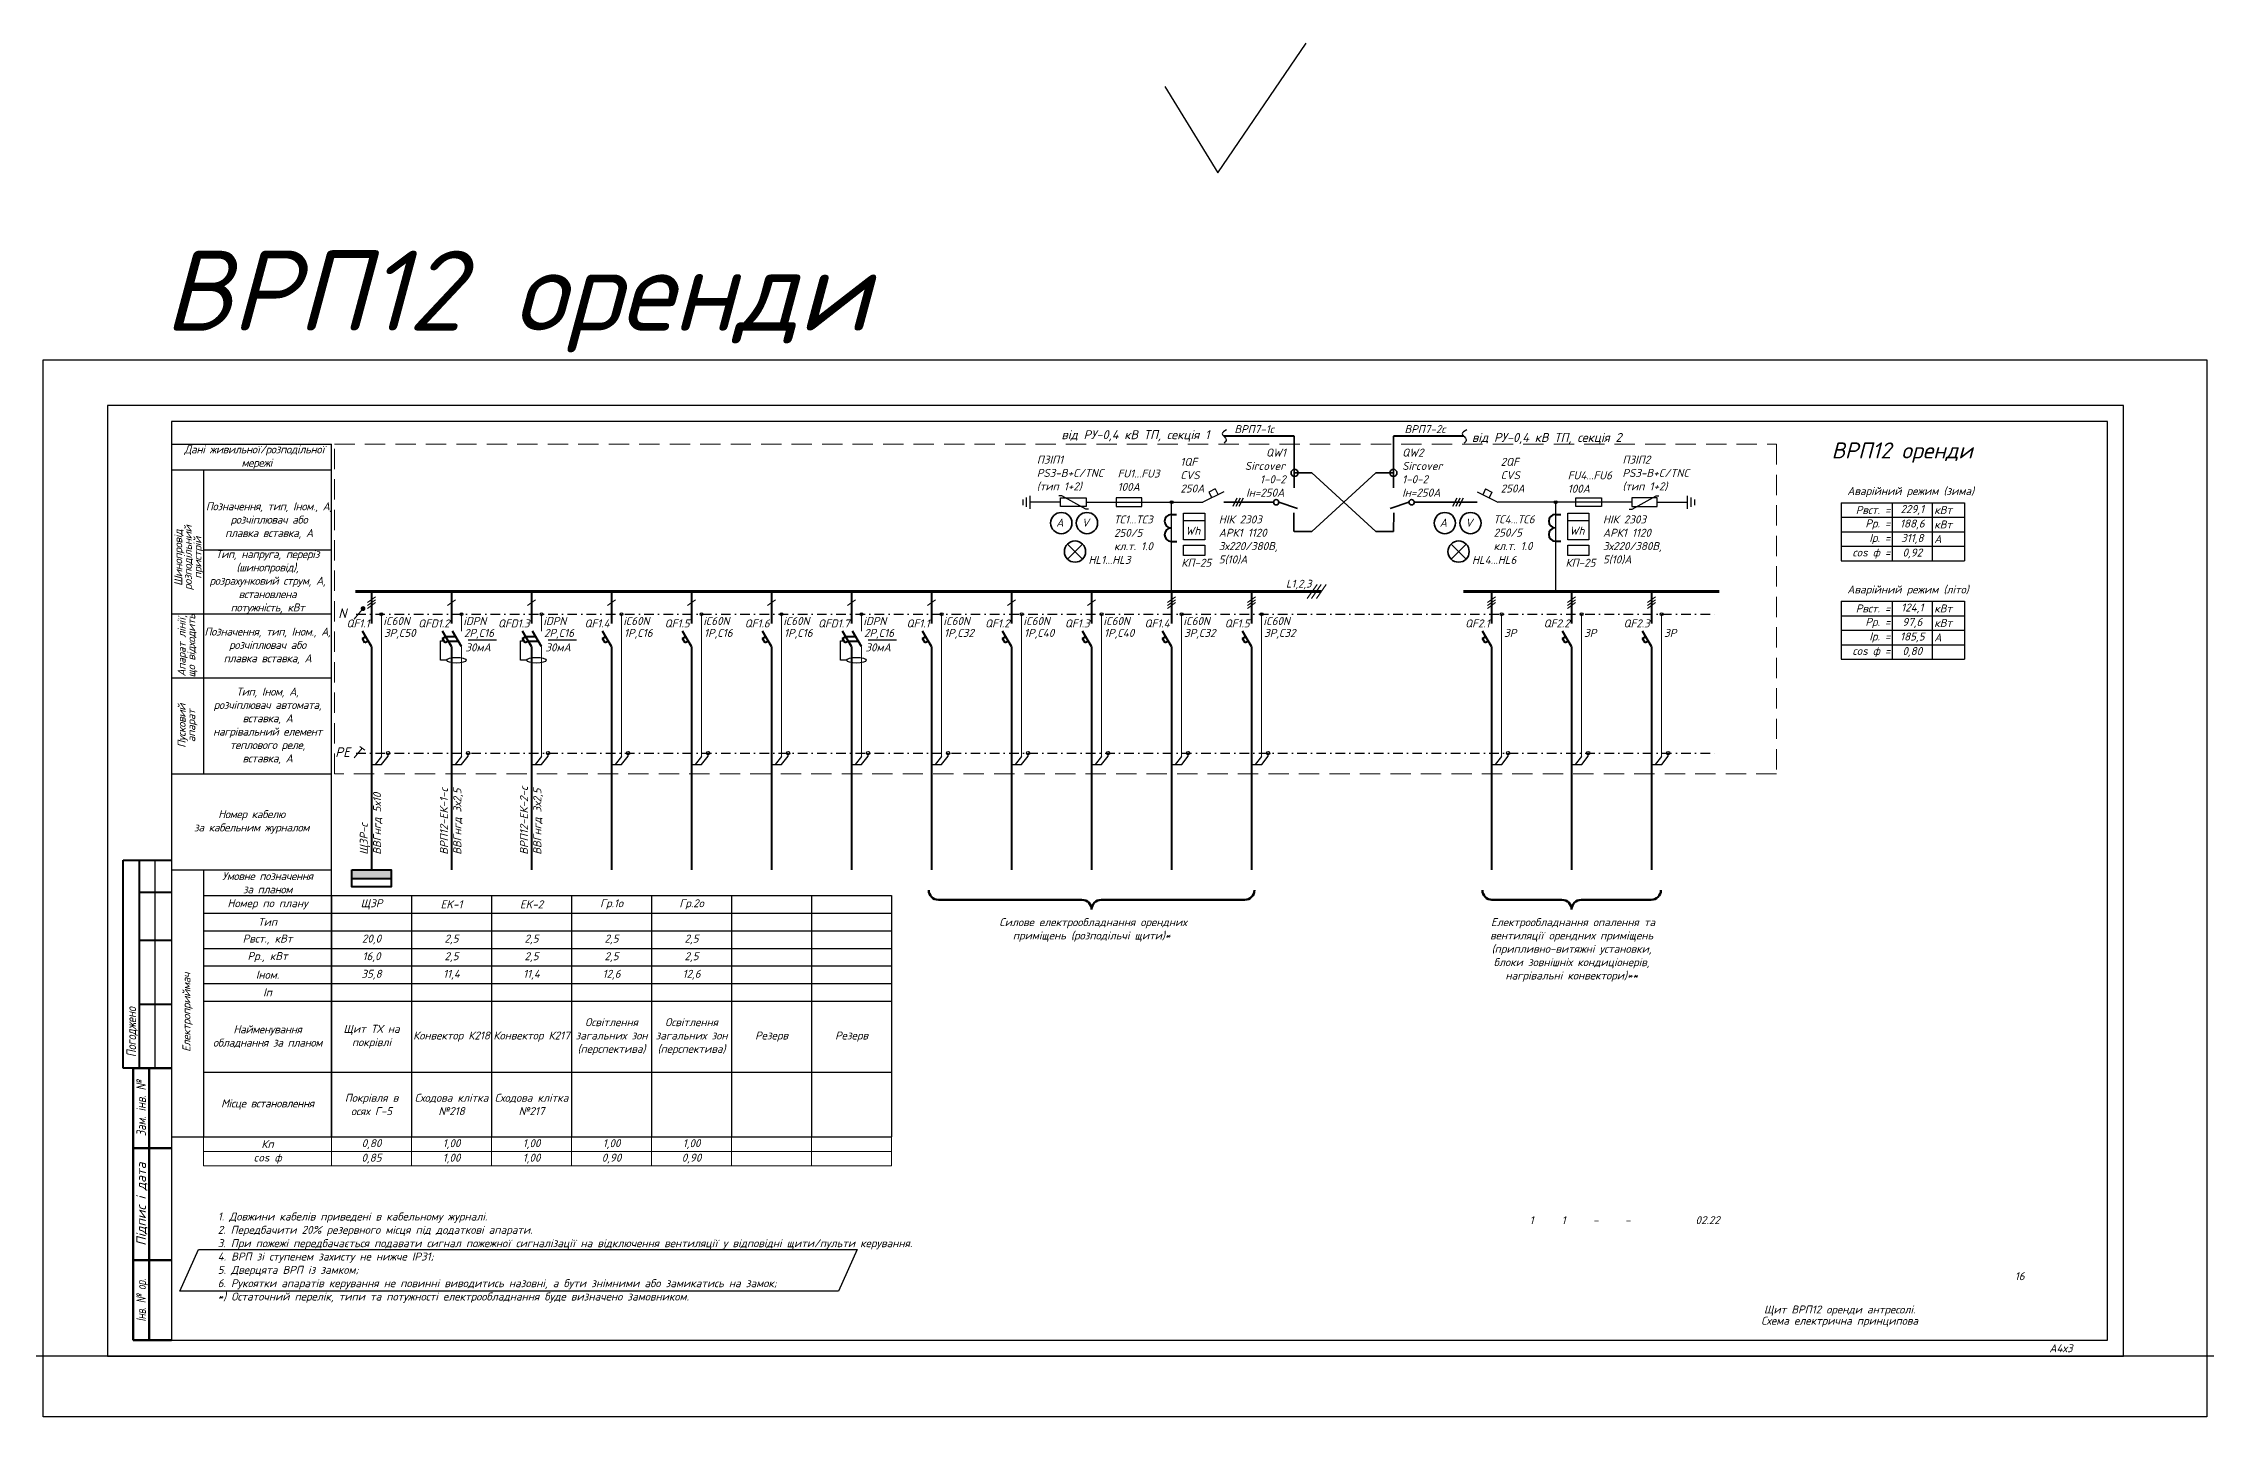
# Model space of a CAD drawing. Header units: millimetres. Extents: x -122434 to 1506205, y -201405 to 386015.
# Drawn here: x 1412399 to 1480002, y 152711 to 195623 of the extents above; entities that cross this region are included whole.
import ezdxf
from ezdxf.enums import TextEntityAlignment as Align

# ---------------------------------------------------------------- set-up
doc = ezdxf.new("R2010")
doc.units = ezdxf.units.MM
doc.linetypes.add('DASHDOTX2', pattern=[2, 1, -0.5, 0, -0.5])
doc.linetypes.add('DASHED', pattern=[9.525, 6.35, -3.175])
doc.layers.get('Defpoints').update_dxf_attribs({"color": 4})
for name, color, linetype in [('Cхема', 7, 'Continuous'), ('E_Зміни', 7, 'Continuous'), ('Схема', 7, 'Continuous')]:
    doc.layers.add(name, color=color, linetype=linetype)
doc.layers.add('Рамка внешняя', color=4, linetype='Continuous', lineweight=30, plot=False)
doc.styles.add('GOST 2.304', font='isocpeui.ttf')
doc.styles.add('ICO', font='isocpeui.ttf')
doc.styles.add('ГОСТ 2.304', font='isocpeui.ttf')
doc.styles.add('СГЕНЕРИР_СТИЛЬ_7', font='isocpeui.ttf')

# ---------------------------------------------------------------- blocks, each defined once
blk = doc.blocks.new('*T77')
at = {"color": 0, "lineweight": -2, "transparency": 16777216}
for p, q in [((0, 0), (4000, 0)), ((0, 0), (0, -7540)), ((6500, 0), (6500, -7540)), ((9000, 0), (9000, -7540)), ((11500, 0), (11500, -7540)), ((19000, 0), (19000, -7540)), ((0, -550), (21500, -550)), ((4000, -550), (4000, -7540)), ((14000, -550), (14000, -7540)), ((16500, -550), (16500, -7540)), ((21500, -550), (21500, -7540)), ((0, -1100), (21500, -1100)), ((0, -1650), (21500, -1650)), ((0, -2200), (4000, -2200)), ((6500, -2200), (21500, -2200)), ((0, -2750), (4000, -2750)), ((0, -3300), (21500, -3300)), ((0, -5515), (21500, -5515)), ((0, -7540), (21500, -7540))]:
    blk.add_line(p, q, dxfattribs=at)
at = {"color": 0, "linetype": 'ByBlock', "lineweight": -2, "transparency": 16777216}
for p, q in [((4000, 0), (21500, 0)), ((4000, 0), (4000, -550)), ((14000, 0), (14000, -550)), ((16500, 0), (16500, -550)), ((21500, 0), (21500, -550)), ((4000, -2200), (6500, -2200)), ((4000, -2750), (21500, -2750))]:
    blk.add_line(p, q, dxfattribs=at)
at = {"layer": 'Defpoints', "color": 8, "linetype": 'ByBlock', "lineweight": 0, "transparency": 16777216}
for p, q in [((0, -7540), (0, -8447)), ((0, -7994), (21500, -7994)), ((4000, -7540), (4000, -8447)), ((6500, -7540), (6500, -8447)), ((9000, -7540), (9000, -8447)), ((11500, -7540), (11500, -8447)), ((14000, -7540), (14000, -8447)), ((16500, -7540), (16500, -8447)), ((19000, -7540), (19000, -8447)), ((21500, -7540), (21500, -8447)), ((0, -8447), (21500, -8447))]:
    blk.add_line(p, q, dxfattribs=at)
at = {"color": 0, "transparency": 16777216, "char_height": 250, "attachment_point": 5, "style": 'ГОСТ 2.304'}
for s, insert, width in [('Номер по плану', (2000, -275), 3880), ('ЩЗР', (5250, -275), 2380), ('EK-1', (7750, -275), 2380), ('EK-2', (10250, -275), 2380), ('Гр.1о', (12750, -275), 2380), ('Гр.2о', (15250, -275), 2380), ('Рвст., кВт', (2000, -1375), 3880), ('Тип', (2000, -825), 3880), ('20,0', (5250, -1375), 2380), ('2,5', (7750, -1375), 2380), ('2,5', (10250, -1375), 2380), ('2,5', (12750, -1375), 2380), ('2,5', (15250, -1375), 2380), ('Рр., кВт', (2000, -1925), 3880), ('16,0', (5250, -1925), 2380), ('2,5', (7750, -1925), 2380), ('2,5', (10250, -1925), 2380), ('2,5', (12750, -1925), 2380), ('2,5', (15250, -1925), 2380), ('Іном.', (2000, -2475), 3880), ('35,8', (5250, -2475), 2380), ('11,4', (7750, -2475), 2380), ('11,4', (10250, -2475), 2380), ('12,6', (12750, -2475), 2380), ('12,6', (15250, -2475), 2380), ('Іп', (2000, -3025), 3880), ('{\\T0.95;\\C7;Найменування обладнання за планом}', (2000, -4408), 3880), ('Щит ТХ на покрівлі', (5250, -4408), 2380), ('Освітлення загальних зон (перспектива)', (12750, -4408), 2380), ('Освітлення загальних зон (перспектива)', (15250, -4408), 2380), ('Конвектор К218', (7750, -4408), 2380), ('Конвектор К217', (10250, -4408), 2380), ('Резерв', (17750, -4408), 2380), ('Резерв', (20250, -4408), 2380), ('{\\T0.95;\\C7;Місце встановлення}', (2000, -6528), 3880), ('Покрівля в осях Г-5', (5250, -6528), 2380), ('Сходова клітка №218 ', (7750, -6528), 2380), ('Сходова клітка №217 ', (10250, -6528), 2380)]:
    blk.add_mtext(s, dxfattribs=dict(at, insert=insert, width=width))
at = {"color": 7, "true_color": 0xffffff, "transparency": 16777216, "char_height": 250, "attachment_point": 5, "style": 'ГОСТ 2.304'}
for s, insert, width in [('cos ф', (2000, -8220), 3880), ('Кп', (2000, -7767), 3880), ('0,85', (5250, -8220), 2380), ('0,80', (5250, -7767), 2380), ('1,00', (7750, -7767), 2380), ('1,00', (7750, -8220), 2380), ('1,00', (10250, -7767), 2380), ('1,00', (10250, -8220), 2380), ('0,90', (12750, -8220), 2380), ('1,00', (12750, -7767), 2380), ('0,90', (15250, -8220), 2380), ('1,00', (15250, -7767), 2380)]:
    blk.add_mtext(s, dxfattribs=dict(at, insert=insert, width=width))
blk = doc.blocks.new('*U159')
at = {"color": 0, "lineweight": 40}
for p, q in [((0, 0), (0, -1005)), ((0, -1720), (-280, -1240)), ((311, -1720), (31, -1240)), ((-284, -1468), (-180, -1408)), ((-204, -1607), (-284, -1468)), ((-100, -1547), (-204, -1607)), ((-181, -1409), (130, -1409)), ((-100, -1547), (210, -1547))]:
    blk.add_line(p, q, dxfattribs=at)
at = {"color": 0, "lineweight": 13}
blk.add_line((-124, -441), (124, -256), dxfattribs=at)
at = {"color": 0, "lineweight": 9}
for p, q in [((311, -711), (311, -1240)), ((311, -2461), (311, -1720)), ((311, -2941), (311, -2461)), ((311, -5151), (311, -2941))]:
    blk.add_line(p, q, dxfattribs=at)
at = {"lineweight": 40}
for p, q in [((0, -1720), (0, -2226)), ((0, -2226), (0, -2941)), ((0, -2941), (0, -4529))]:
    blk.add_line(p, q, dxfattribs=at)
blk.add_line((516, -1512), (1402, -1512))
at = {"color": 0}
blk.add_lwpolyline([(-151, -2149), (-346, -2149), (-346, -1537), (-244, -1537)], dxfattribs=at)
blk.add_circle((311, -711), 46.3, dxfattribs=at)
blk.add_ellipse((153, -2149), major_axis=(-304, 0), ratio=0.29336, dxfattribs=at)
at = {"color": 0, "lineweight": 40}
blk.add_point((-37, -1659), dxfattribs=at)
at = {"style": 'ГОСТ 2.304'}
blk.add_attdef('QF', text='', height=250, dxfattribs=at).set_placement((-61, -997), align=Align.MIDDLE_RIGHT)
at = {"lineweight": 50, "style": 'ГОСТ 2.304'}
for tag, p in [('CURRENT', (391, -1419)), ('ТYPE', (369, -1046)), ('D_CURRENT', (432, -1871))]:
    blk.add_attdef(tag, p, '', height=250, dxfattribs=at)
blk = doc.blocks.new('*U161')
at = {"color": 0, "lineweight": 40}
for p, q in [((0, 0), (0, -1005)), ((0, -1720), (-280, -1240)), ((-284, -1468), (-180, -1408)), ((-204, -1607), (-284, -1468)), ((-100, -1547), (-204, -1607))]:
    blk.add_line(p, q, dxfattribs=at)
at = {"color": 0, "lineweight": 13}
blk.add_line((-124, -441), (124, -256), dxfattribs=at)
at = {"color": 0, "lineweight": 9}
for p, q in [((311, -711), (311, -1240)), ((311, -1240), (311, -1720)), ((311, -2461), (311, -1720)), ((311, -2941), (311, -2461)), ((311, -5151), (311, -2941))]:
    blk.add_line(p, q, dxfattribs=at)
at = {"lineweight": 40}
for p, q in [((0, -1720), (0, -2226)), ((0, -2226), (0, -2941)), ((0, -2941), (0, -4529))]:
    blk.add_line(p, q, dxfattribs=at)
at = {"color": 0}
blk.add_circle((311, -711), 46.3, dxfattribs=at)
at = {"color": 0, "lineweight": 40}
blk.add_point((-37, -1659), dxfattribs=at)
at = {"style": 'ГОСТ 2.304'}
blk.add_attdef('QF', text='', height=250, dxfattribs=at).set_placement((-61, -997), align=Align.MIDDLE_RIGHT)
at = {"lineweight": 50, "style": 'ГОСТ 2.304'}
for tag, p in [('CURRENT', (391, -1419)), ('ТYPE', (369, -1046))]:
    blk.add_attdef(tag, p, '', height=250, dxfattribs=at)
blk = doc.blocks.new('*T78')
at = {"color": 0, "lineweight": -2, "transparency": 16777216}
for p, q in [((0, 0), (1600, 0)), ((0, 0), (0, -1813)), ((1600, 0), (1600, -1813)), ((2850, 0), (3860, 0)), ((2850, 0), (2850, -1813)), ((3860, 0), (3860, -1813)), ((0, -453), (3860, -453)), ((0, -907), (3860, -907)), ((0, -1360), (3860, -1360)), ((0, -1813), (3860, -1813))]:
    blk.add_line(p, q, dxfattribs=at)
at = {"color": 0, "linetype": 'ByBlock', "lineweight": -2, "transparency": 16777216}
blk.add_line((1600, 0), (2850, 0), dxfattribs=at)
at = {"color": 0, "transparency": 16777216, "char_height": 250, "style": 'ГОСТ 2.304'}
for s, insert, width, attachment_point in [('Рвст. =', (1540, -227), 1480, 6), ('Рр. =', (1540, -680), 1480, 6), ('229,1', (2225, -227), 1130, 5), ('188,6', (2225, -680), 1130, 5), ('кВт', (2910, -227), 890, 4), ('кВт', (2910, -680), 890, 4), ('Ір. =', (1540, -1133), 1480, 6), ('311,8', (2225, -1133), 1130, 5), ('А', (2910, -1133), 890, 4), ('сos ф =', (1540, -1587), 1480, 6), ('0,92', (2225, -1587), 1130, 5)]:
    blk.add_mtext(s, dxfattribs=dict(at, insert=insert, width=width, attachment_point=attachment_point))
blk = doc.blocks.new('*U160')
at = {"color": 0, "lineweight": 40}
for p, q in [((0, 0), (0, -1005)), ((0, -1720), (-280, -1240)), ((-284, -1468), (-180, -1408)), ((-204, -1607), (-284, -1468)), ((-100, -1547), (-204, -1607))]:
    blk.add_line(p, q, dxfattribs=at)
at = {"color": 0, "lineweight": 13}
for p, q in [((-124, -348), (124, -163)), ((-124, -441), (124, -256)), ((-124, -533), (124, -348))]:
    blk.add_line(p, q, dxfattribs=at)
at = {"color": 0, "lineweight": 9}
for p, q in [((311, -711), (311, -1240)), ((311, -1240), (311, -1720)), ((311, -2461), (311, -1720)), ((311, -2941), (311, -2461)), ((311, -5151), (311, -2941))]:
    blk.add_line(p, q, dxfattribs=at)
at = {"lineweight": 40}
for p, q in [((0, -1720), (0, -2226)), ((0, -2226), (0, -2941)), ((0, -2941), (0, -4529))]:
    blk.add_line(p, q, dxfattribs=at)
at = {"color": 0}
blk.add_circle((311, -711), 46.3, dxfattribs=at)
at = {"color": 0, "lineweight": 40}
blk.add_point((-37, -1659), dxfattribs=at)
at = {"style": 'ГОСТ 2.304'}
blk.add_attdef('QF', text='', height=250, dxfattribs=at).set_placement((-61, -997), align=Align.MIDDLE_RIGHT)
at = {"lineweight": 50, "style": 'ГОСТ 2.304'}
for tag, p in [('CURRENT', (391, -1419)), ('ТYPE', (369, -1046))]:
    blk.add_attdef(tag, p, '', height=250, dxfattribs=at)
blk = doc.blocks.new('Рамка А4х3')
at = {"lineweight": 40}
for p, q in [((4.94, 90), (4.94, 155)), ((4.94, 155), (19.94, 155)), ((9.94, 155), (9.94, 90)), ((9.94, 145), (19.94, 145)), ((9.94, 130), (19.94, 130)), ((9.94, 110), (19.94, 110)), ((19.94, 90), (4.94, 90))]:
    blk.add_line(p, q, dxfattribs=at)
at = {"lineweight": 25}
blk.add_line((14.94, 90), (14.94, 155), dxfattribs=at)
at = {"linetype": 'Continuous', "lineweight": 60}
for p, q in [((8, 5), (8, 90)), ((8, 90), (20, 90)), ((8, 90), (20, 90)), ((13, 5), (13, 90)), ((8, 65), (20, 65)), ((8, 30), (20, 30)), ((20, 5), (8, 5))]:
    blk.add_line(p, q, dxfattribs=at)
at = {"lineweight": 30, "ltscale": 100}
blk.add_lwpolyline([(20, 5), (625, 5), (625, 292), (20, 292)], close=True, dxfattribs=at)
at = {"layer": 'Рамка внешняя', "ltscale": 100}
blk.add_lwpolyline([(0, 0), (630, 0), (630, 297), (0, 297)], close=True, dxfattribs=at)
at = {"linetype": 'Continuous', "lineweight": 25, "style": 'СГЕНЕРИР_СТИЛЬ_7'}
for s, width, p in [('Погоджено', 0.8, (7.44, 101.27)), ('Зам. інв. №', 0.8, (10.5, 77.5)), ('Інв. № ор.', 0.7, (10.5, 17.5))]:
    blk.add_text(s, height=3, rotation=90, dxfattribs=dict(at, width=width)).set_placement(p, align=Align.MIDDLE_CENTER)
blk.add_text('Підпис і дата', height=3, rotation=90, dxfattribs=at).set_placement((10.5, 47.5), align=Align.MIDDLE_CENTER)
at = {"layer": 'Схема', "linetype": 'Continuous', "style": 'ГОСТ 2.304'}
blk.add_text('А4х3', height=2.5, dxfattribs=at).set_placement((606.77, 1.24))
blk = doc.blocks.new('A$C442E4698')
at = {"xscale": 100, "yscale": 100, "zscale": 100}
blk.add_blockref('Рамка А4х3', (0, 0), dxfattribs=at)
blk = doc.blocks.new('*T179')
at = {"color": 0, "lineweight": -2, "transparency": 16777216}
for p, q in [((0, 0), (1600, 0)), ((0, 0), (0, -1813)), ((1600, 0), (1600, -1813)), ((2850, 0), (3860, 0)), ((2850, 0), (2850, -1813)), ((3860, 0), (3860, -1813)), ((0, -453), (3860, -453)), ((0, -907), (3860, -907)), ((0, -1360), (3860, -1360)), ((0, -1813), (3860, -1813))]:
    blk.add_line(p, q, dxfattribs=at)
at = {"color": 0, "linetype": 'ByBlock', "lineweight": -2, "transparency": 16777216}
blk.add_line((1600, 0), (2850, 0), dxfattribs=at)
at = {"color": 0, "transparency": 16777216, "char_height": 250, "style": 'ГОСТ 2.304'}
for s, insert, width, attachment_point in [('Рвст. =', (1540, -227), 1480, 6), ('Рр. =', (1540, -680), 1480, 6), ('124,1', (2225, -227), 1130, 5), ('97,6', (2225, -680), 1130, 5), ('кВт', (2910, -227), 890, 4), ('кВт', (2910, -680), 890, 4), ('Ір. =', (1540, -1133), 1480, 6), ('185,5', (2225, -1133), 1130, 5), ('А', (2910, -1133), 890, 4), ('сos ф =', (1540, -1587), 1480, 6), ('0,80', (2225, -1587), 1130, 5)]:
    blk.add_mtext(s, dxfattribs=dict(at, insert=insert, width=width, attachment_point=attachment_point))

msp = doc.modelspace()

# ---------------------------------------------------------------- hatches: boundary and pattern name
at = {"lineweight": 40}
h = msp.add_hatch(color=256, dxfattribs=at)
h.dxf.hatch_style = 1
h.paths.add_polyline_path([(1423269, 169795), (1422044, 169795), (1422044, 169532), (1423269, 169532)])

# ---------------------------------------------------------------- linework, layer by layer
at = {"lineweight": 40, "ltscale": 300}
for p, q in [((1451491, 183343), (1449288, 183343)), ((1456791, 183343), (1454587, 183343)), ((1422656, 173965), (1422656, 169795)), ((1425156, 173965), (1425156, 169795)), ((1427656, 173965), (1427656, 169795)), ((1430156, 173965), (1430156, 169795)), ((1432656, 173965), (1432656, 169795)), ((1435156, 173965), (1435156, 169795)), ((1437656, 173965), (1437656, 169795)), ((1440156, 173965), (1440156, 169795)), ((1442656, 173965), (1442656, 169795)), ((1445156, 173965), (1445156, 169795)), ((1447656, 173965), (1447656, 169795)), ((1450156, 173965), (1450156, 169795)), ((1457656, 173965), (1457656, 169795)), ((1460156, 173965), (1460156, 169795)), ((1462656, 173965), (1462656, 169795))]:
    msp.add_line(p, q, dxfattribs=at)
at = {"color": 7, "ltscale": 300}
for p, q in [((1416406, 183092), (1421406, 183092)), ((1416406, 183092), (1416406, 161452)), ((1421406, 161452), (1421406, 183092)), ((1416406, 182292), (1421406, 182292)), ((1417406, 182292), (1417406, 177795)), ((1417406, 179795), (1421406, 179795)), ((1416406, 177795), (1421406, 177795)), ((1417406, 177795), (1417406, 175795)), ((1416406, 175795), (1421406, 175795)), ((1417406, 175795), (1417406, 172795)), ((1416406, 172795), (1421406, 172795)), ((1416406, 169795), (1421406, 169795)), ((1416406, 169795), (1421406, 169795)), ((1417406, 169795), (1417406, 168995)), ((1416406, 161452), (1417406, 161455))]:
    msp.add_line(p, q, dxfattribs=at)
at = {"color": 7, "lineweight": 30, "ltscale": 300}
for p, q in [((1444184, 181283), (1443241, 181283)), ((1444223, 181484), (1444134, 181484)), ((1444973, 181070), (1444223, 181484)), ((1444984, 181283), (1448634, 181283)), ((1462033, 181283), (1457860, 181283)), ((1462044, 181070), (1462794, 181484)), ((1462794, 181484), (1462883, 181484)), ((1462833, 181283), (1463776, 181283)), ((1445063, 181070), (1444973, 181070)), ((1448031, 180714), (1448691, 180714)), ((1460036, 180714), (1460696, 180714)), ((1461954, 181070), (1462044, 181070))]:
    msp.add_line(p, q, dxfattribs=at)
at = {"color": 0, "lineweight": 30, "ltscale": 300}
for p, q in [((1447656, 178494), (1447656, 181283)), ((1449288, 181610), (1448634, 181283)), ((1449018, 181697), (1448824, 181600)), ((1448824, 181600), (1448913, 181422)), ((1449018, 181697), (1449107, 181519)), ((1457200, 181610), (1457854, 181283)), ((1457470, 181697), (1457381, 181519)), ((1457470, 181697), (1457664, 181600)), ((1457664, 181600), (1457575, 181422)), ((1459661, 178494), (1459661, 181283))]:
    msp.add_line(p, q, dxfattribs=at)
at = {"color": 0, "ltscale": 300}
for p, q in [((1449696, 181414), (1449565, 181152)), ((1449794, 181414), (1449663, 181152)), ((1449892, 181414), (1449761, 181152)), ((1456568, 181414), (1456437, 181152)), ((1456666, 181414), (1456535, 181152)), ((1456764, 181414), (1456633, 181152)), ((1422647, 173084), (1422971, 173084)), ((1422967, 173343), (1422770, 173084)), ((1422971, 173084), (1423173, 173344)), ((1423173, 173344), (1423173, 173444)), ((1425147, 173084), (1425471, 173084)), ((1425467, 173343), (1425270, 173084)), ((1425471, 173084), (1425673, 173344)), ((1425673, 173344), (1425673, 173444)), ((1427647, 173084), (1427971, 173084)), ((1427967, 173343), (1427770, 173084)), ((1427971, 173084), (1428173, 173344)), ((1428173, 173344), (1428173, 173444)), ((1430147, 173084), (1430471, 173084)), ((1430467, 173343), (1430270, 173084)), ((1430471, 173084), (1430673, 173344)), ((1430673, 173344), (1430673, 173444)), ((1432647, 173084), (1432971, 173084)), ((1432967, 173343), (1432770, 173084)), ((1432971, 173084), (1433173, 173344)), ((1433173, 173344), (1433173, 173444)), ((1435147, 173084), (1435471, 173084)), ((1435467, 173343), (1435270, 173084)), ((1435471, 173084), (1435673, 173344)), ((1435673, 173344), (1435673, 173444)), ((1437647, 173084), (1437971, 173084)), ((1437967, 173343), (1437770, 173084)), ((1437971, 173084), (1438173, 173344)), ((1438173, 173344), (1438173, 173444)), ((1440147, 173084), (1440471, 173084)), ((1440467, 173343), (1440270, 173084)), ((1440471, 173084), (1440673, 173344)), ((1440673, 173344), (1440673, 173444)), ((1442647, 173084), (1442971, 173084)), ((1442967, 173343), (1442770, 173084)), ((1442971, 173084), (1443173, 173344)), ((1443173, 173344), (1443173, 173444)), ((1445147, 173084), (1445471, 173084)), ((1445467, 173343), (1445270, 173084)), ((1445471, 173084), (1445673, 173344)), ((1445673, 173344), (1445673, 173444)), ((1447647, 173084), (1447971, 173084)), ((1447967, 173343), (1447770, 173084)), ((1447971, 173084), (1448173, 173344)), ((1448173, 173344), (1448173, 173444)), ((1450147, 173084), (1450471, 173084)), ((1450467, 173343), (1450270, 173084)), ((1450471, 173084), (1450673, 173344)), ((1450673, 173344), (1450673, 173444)), ((1457647, 173084), (1457971, 173084)), ((1457967, 173343), (1457770, 173084)), ((1457971, 173084), (1458173, 173344)), ((1458173, 173344), (1458173, 173444)), ((1460147, 173084), (1460471, 173084)), ((1460467, 173343), (1460270, 173084)), ((1460471, 173084), (1460673, 173344)), ((1460673, 173344), (1460673, 173444)), ((1462647, 173084), (1462971, 173084)), ((1462967, 173343), (1462770, 173084)), ((1462971, 173084), (1463173, 173344)), ((1463173, 173344), (1463173, 173444))]:
    msp.add_line(p, q, dxfattribs=at)
at = {"color": 7, "lineweight": 40, "ltscale": 300}
for p, q in [((1447646, 180899), (1447810, 180899)), ((1459651, 180904), (1459815, 180904)), ((1447646, 180059), (1447816, 180059)), ((1459651, 180064), (1459821, 180064))]:
    msp.add_line(p, q, dxfattribs=at)
at = {"lineweight": 15, "ltscale": 300}
for p, q in [((1452200, 178713), (1451894, 178276)), ((1452334, 178713), (1452028, 178276)), ((1452491, 178713), (1452185, 178276))]:
    msp.add_line(p, q, dxfattribs=at)
at = {"color": 0, "linetype": 'DASHDOTX2', "ltscale": 300}
msp.add_line((1422175, 177783), (1464776, 177783), dxfattribs=at)
at = {"linetype": 'DASHDOTX2', "ltscale": 300}
msp.add_line((1422175, 173444), (1464776, 173444), dxfattribs=at)
at = {"lineweight": 40, "ltscale": 200}
msp.add_line((1422044, 169532), (1423269, 169532), dxfattribs=at)
msp.add_xline((1302, 154602), (-1, 0))
at = {"color": 3}
msp.add_lwpolyline([(1447444, 194273), (1449106, 191574), (1451859, 195623)], dxfattribs=at)
msp.add_lwpolyline([(1412399, 185736), (1480002, 185736), (1480002, 152711), (1412399, 152711)], close=True, dxfattribs=at)
at = {"linetype": 'DASHED', "lineweight": 18, "ltscale": 100}
msp.add_lwpolyline([(1421496, 183093), (1466558, 183093), (1466558, 172795), (1421496, 172795)], close=True, dxfattribs=at)
at = {"color": 7, "lineweight": 30, "ltscale": 100}
for points in [[(1443014, 181194), (1443014, 181372)], [(1443127, 181137), (1443127, 181429)], [(1443241, 181080), (1443241, 181486)], [(1463776, 181080), (1463776, 181486)], [(1463890, 181137), (1463890, 181429)], [(1464003, 181194), (1464003, 181372)]]:
    msp.add_lwpolyline(points, dxfattribs=at)
for points in [[(1444184, 181146), (1444184, 181420), (1444984, 181420), (1444984, 181146)], [(1446727, 181146), (1446727, 181420), (1445928, 181420), (1445928, 181146)], [(1460290, 181146), (1460290, 181420), (1461089, 181420), (1461089, 181146)], [(1462833, 181146), (1462833, 181420), (1462033, 181420), (1462033, 181146)], [(1448031, 180942), (1448691, 180942), (1448691, 180109), (1448031, 180109)], [(1460036, 180942), (1460696, 180942), (1460696, 180109), (1460036, 180109)], [(1448031, 179942), (1448691, 179942), (1448691, 179616), (1448031, 179616)], [(1460036, 179942), (1460696, 179942), (1460696, 179616), (1460036, 179616)]]:
    msp.add_lwpolyline(points, close=True, dxfattribs=at)
at = {"color": 0, "lineweight": 40, "ltscale": 100, "const_width": 100}
for points in [[(1422149, 178494), (1452338, 178494)], [(1456776, 178494), (1464776, 178494)]]:
    msp.add_lwpolyline(points, dxfattribs=at)
at = {"lineweight": 20, "ltscale": 100}
for points in [[(1422366, 177933), (1422110, 177633)], [(1422366, 173595), (1422110, 173295)], [(1422363, 173598), (1422444, 173534), (1422289, 173655)]]:
    msp.add_lwpolyline(points, dxfattribs=at)
at = {"lineweight": 9, "ltscale": 100, "const_width": 75}
msp.add_lwpolyline([(1422355, 177961, 1), (1422430, 177961, 1)], format="xyb", close=True, dxfattribs=at)
at = {"lineweight": 40, "ltscale": 50}
msp.add_lwpolyline([(1422044, 169795), (1423269, 169795), (1423269, 169269), (1422044, 169269)], close=True, dxfattribs=at)
at = {"lineweight": 50, "ltscale": 100}
for points in [[(1440368, 168861), (1444855, 168861)], [(1445457, 168861), (1449944, 168861)], [(1457668, 168861), (1459855, 168861)], [(1460457, 168861), (1462644, 168861)]]:
    msp.add_lwpolyline(points, dxfattribs=at)
at = {"color": 0, "lineweight": 30}
for centre in [(1447656, 181283, 0), (1459661, 181283, 0)]:
    msp.add_circle(centre, 46.3, dxfattribs=at)
at = {"color": 0}
for centre in [(1423173, 173444), (1425673, 173444), (1428173, 173444), (1430673, 173444), (1433173, 173444), (1435673, 173444), (1438173, 173444), (1440673, 173444), (1443173, 173444), (1445673, 173444), (1448173, 173444), (1450673, 173444), (1458173, 173444), (1460673, 173444), (1463173, 173444)]:
    msp.add_circle(centre, 51.8, dxfattribs=at)
at = {"color": 7, "lineweight": 40}
for centre in [(1447646, 180688, 0), (1459651, 180693, 0), (1447646, 180269, 0), (1459651, 180274, 0)]:
    msp.add_arc(centre, 211, 90, 270, dxfattribs=at)
at = {"lineweight": 50}
for centre, start, end in [((1440368, 169162), 180, 270), ((1449944, 169162), 270, 0), ((1457668, 169162), 180, 270), ((1462644, 169162), 270, 0), ((1444855, 168560), 0, 90), ((1445457, 168560), 90, 180), ((1459855, 168560), 0, 90), ((1460457, 168560), 90, 180)]:
    msp.add_arc(centre, 301, start, end, dxfattribs=at)
at = {"color": 7}
for points in [[(1449377, 183541, 0), (1449234, 183419, 0), (1449361, 183238, 0), (1449298, 183132, 0)], [(1456880, 183541, 0), (1456737, 183419, 0), (1456864, 183238, 0), (1456801, 183132, 0)]]:
    msp.add_spline(points, degree=3, dxfattribs=at)
at = {"layer": 'Cхема', "lineweight": 35}
for p, q in [((1451491, 183343), (1451491, 181735)), ((1454587, 183343), (1454587, 181735)), ((1451488, 182201), (1452043, 182201)), ((1452043, 182201), (1454035, 180364)), ((1454035, 182201), (1452043, 180364)), ((1454587, 182201), (1454035, 182201)), ((1450839, 181283), (1449288, 181283)), ((1451589, 181091), (1451006, 181283)), ((1454489, 181091), (1455072, 181283)), ((1455239, 181283), (1457200, 181283)), ((1451478, 180950), (1451478, 180364)), ((1454600, 180950), (1454591, 180364)), ((1444873, 179507), (1444404, 179976)), ((1444404, 179507), (1444873, 179976)), ((1451491, 180364), (1452043, 180364)), ((1454591, 180364), (1454035, 180364)), ((1456858, 179507), (1456389, 179976)), ((1456389, 179507), (1456858, 179976))]:
    msp.add_line(p, q, dxfattribs=at)
for centre, radius in [((1451500, 182201, 0), 111), ((1451500, 182201, 0), 111), ((1454587, 182201, 0), 111), ((1454587, 182201, 0), 111), ((1450923, 181283, 0), 83.3), ((1455155, 181283, 0), 83.3), ((1444209, 180631, 0), 332), ((1445011, 180631, 0), 332), ((1456194, 180631, 0), 332), ((1456996, 180631, 0), 332), ((1444639, 179741, 0), 332), ((1456624, 179741, 0), 332)]:
    msp.add_circle(centre, radius, dxfattribs=at)
at = {"layer": 'E_Зміни', "color": 1}
msp.add_lwpolyline([(1417251, 157933), (1437830, 157933), (1437248, 156636), (1416669, 156636)], close=True, dxfattribs=at)

# ---------------------------------------------------------------- block references
at = {"color": 1, "lineweight": 35}
msp.add_blockref('A$C442E4698', (1414406, 154602), dxfattribs=at)
for name, p in [('*T78', (1468577, 181268)), ('*T179', (1468577, 178191)), ('*T77', (1417406, 168995))]:
    msp.add_blockref(name, p)
at = {"lineweight": 50}
for name, p, values in [('*U160', (1422656, 178494), {'QF': 'QF1.1', 'ТYPE': 'iC60N', 'CURRENT': '3P,С50'}), ('*U159', (1425156, 178494), {'QF': 'QFD1.2', 'ТYPE': 'iDPN', 'CURRENT': '2P,С16', 'D_CURRENT': '30мА'}), ('*U159', (1427656, 178494), {'QF': 'QFD1.3', 'ТYPE': 'iDPN', 'CURRENT': '2P,С16', 'D_CURRENT': '30мА'}), ('*U161', (1430156, 178494), {'QF': 'QF1.4', 'ТYPE': 'iС60N', 'CURRENT': '1P,С16'}), ('*U161', (1432656, 178494), {'QF': 'QF1.5', 'ТYPE': 'iС60N', 'CURRENT': '1P,С16'}), ('*U161', (1435156, 178494), {'QF': 'QF1.6', 'ТYPE': 'iС60N', 'CURRENT': '1P,С16'}), ('*U159', (1437656, 178494), {'QF': 'QFD1.7', 'ТYPE': 'iDPN', 'CURRENT': '2P,С16', 'D_CURRENT': '30мА'}), ('*U161', (1440156, 178494), {'QF': 'QF1.1', 'ТYPE': 'iC60N', 'CURRENT': '1P,С32'}), ('*U161', (1442656, 178494), {'QF': 'QF1.2', 'ТYPE': 'iC60N', 'CURRENT': '1P,С40'}), ('*U161', (1445156, 178494), {'QF': 'QF1.3', 'ТYPE': 'iC60N', 'CURRENT': '1P,С40'}), ('*U160', (1447656, 178494), {'QF': 'QF1.4', 'ТYPE': 'iC60N', 'CURRENT': '3P,С32'}), ('*U160', (1450156, 178494), {'QF': 'QF1.5', 'ТYPE': 'iC60N', 'CURRENT': '3P,С32'}), ('*U160', (1457656, 178494), {'QF': 'QF2.1', 'CURRENT': '3P'}), ('*U160', (1460156, 178494), {'QF': 'QF2.2', 'CURRENT': '3P'}), ('*U160', (1462656, 178494), {'QF': 'QF2.3', 'CURRENT': '3P'})]:
    msp.add_blockref(name, p, dxfattribs=at).add_auto_attribs(values)

# ---------------------------------------------------------------- texts
at = {"color": 3, "lineweight": 40, "style": 'GOST 2.304'}
msp.add_text('ВРП12 оренди', height=2500, dxfattribs=at).set_placement((1416172, 186643))
at = {"color": 0, "lineweight": 40}
for s, height, style, p in [('від РУ-0,4 кВ ТП, секція 1', 281.25, 'ГОСТ 2.304', (1444214, 183253, 0)), ('ВРП7-1с', 250, 'GOST 2.304', (1449618, 183442, 0)), ('ВРП7-2с', 250, 'GOST 2.304', (1454933, 183442, 0)), ('від РУ-0,4 кВ ТП, секція 2', 281.25, 'ГОСТ 2.304', (1457040, 183166, 0)), ('ВРП12 оренди', 500, 'GOST 2.304', (1468277, 182651))]:
    msp.add_text(s, height=height, dxfattribs=dict(at, style=style)).set_placement(p)
at = {"color": 7, "lineweight": 40, "style": 'ГОСТ 2.304'}
for s, p in [('А', (1444051, 180521, 0)), ('V', (1444852, 180521, 0)), ('Wh', (1448089, 180267, 0)), ('А', (1456036, 180521, 0)), ('V', (1456837, 180521, 0)), ('Wh', (1460094, 180267, 0)), ('HL1...HL3', (1445059, 179356, 0)), ('HL4...HL6', (1457044, 179356, 0))]:
    msp.add_text(s, height=250, dxfattribs=at).set_placement(p)
at = {"color": 0, "lineweight": 9, "style": 'ICO'}
for s, height, p in [('L1,2,3', 243.1, (1451230, 178617)), ('N', 300, (1421616, 177664)), ('PE', 300, (1421523, 173326))]:
    msp.add_text(s, height=height, dxfattribs=at).set_placement(p)
at = {"color": 7, "linetype": 'Continuous', "char_height": 250, "style": 'ГОСТ 2.304'}
for s, insert, width, attachment_point in [('{\\T0.95;Дані живильної/розподільної\\P мережі}', (1418996, 182692), 5000, 5), ('{\\C256;ПЗІП1\\PPS3-B+C/TNC\\P(тип 1+2)}', (1443445, 182185, 0), 4000, 4), ('{\\C256;1QF\\PCVS\\P250А}', (1447929, 182128, 0), 4000, 4), ('\\pi1820.9;{\\C256;QW1\\P\\pi1159.8;Sircover\\P\\pi1630.4;1-0-2\\P\\pi1199.2;Iн=250А}', (1448786, 182208, 0), 2434.76, 4), ('{\\C256;QW2\\PSircover\\P1-0-2\\PIн=250А}', (1454861, 182208, 0), 1827.7, 4), ('{\\C256;2QF\\PCVS\\P250А}', (1457938, 182128, 0), 4000, 4), ('{\\C256;ПЗІП2\\PPS3-B+C/TNC\\P(тип 1+2)}', (1461744, 182185, 0), 4000, 4), ('{\\C256;FU1...FU3\\P100А }', (1445969, 181971, 0), 1387.26, 4), ('{\\C256;FU4...FU6\\P100А }', (1460034, 181914), 1387.26, 4), ('{\\T0.95;Позначення, тип, Iном., А, розчіплювач або \\Pплавка вставка, А}', (1419451, 180710), 4089.88, 5), ('{\\T0.95;Тип, напруга, переріз (шинопровід), розрахунковий струм, А, встановлена \\Pпотужність, кВт}', (1419406, 178795), 4000, 5), ('{\\T0.95;Позначення, тип, Iном., А, розчіплювач або \\Pплавка вставка, А}', (1419406, 176795), 4000, 5), ('{\\T0.95;Тип, Iном, А,\\Pрозчіплювач автомата,\\Pвставка, А\\Pнагрівальний елемент теплового реле,\\Pвставка, А}', (1419406, 174295), 4000, 5), ('{\\T0.95;Номер кабелю \\Pза кабельним журналом}', (1418906, 171295), 5000, 5), ('{\\T0.95;Умовне позначення \\Pза планом}', (1419406, 169395), 4000, 5)]:
    msp.add_mtext(s, dxfattribs=dict(at, insert=insert, width=width, attachment_point=attachment_point))
at = {"ltscale": 100, "char_height": 250}
for s, width, insert, attachment_point, style in [('Аварійний режим (зима)', 4941.25, (1468767, 181759), 1, 'ГОСТ 2.304'), ('ТС1...ТС3\\P250/5 \\Pкл.т. 1.0', 1652.14, (1445856, 180868, 0), 1, 'ГОСТ 2.304'), ('НІК 2303 АРК1 1120\\P3х220/380В, 5(10)А', 1842.83, (1449130, 180871), 1, 'GOST 2.304'), ('ТС4...ТС6\\P250/5 \\Pкл.т. 1.0', 1652.14, (1457718, 180875, 0), 1, 'ГОСТ 2.304'), ('НІК 2303 АРК1 1120\\P3х220/380В, 5(10)А', 1842.83, (1461135, 180871), 1, 'GOST 2.304'), ('КП-25', 1652.14, (1447959, 179517, 0), 1, 'ГОСТ 2.304'), ('КП-25', 1652.14, (1459964, 179517, 0), 1, 'ГОСТ 2.304'), ('Аварійний режим (літо)', 4941.25, (1468767, 178682), 1, 'ГОСТ 2.304'), ('\\pxi0.3556;Силове електрообладнання орендних приміщень (розподільчі щити)*', 7429.18, (1445156, 168288, 0), 2, 'GOST 2.304'), ('\\pi88.9;Електрообладнання опалення та вентиляції орендних приміщень (припливно-витяжні установки, блоки зовнішніх кондиціонерів, нагрівальні конвектори)**', 5902.74, (1460156, 168288, 0), 2, 'GOST 2.304')]:
    msp.add_mtext_dynamic_manual_height_columns(s, width=width, gutter_width=1250, heights=[0], dxfattribs=dict(at, insert=insert, attachment_point=attachment_point, style=style))
at = {"color": 7, "linetype": 'Continuous', "char_height": 250, "attachment_point": 5, "rotation": 90, "line_spacing_factor": 0.72, "style": 'ГОСТ 2.304'}
for s, insert, width in [('{\\T0.95;Шинопровід\\Pрозподільний \\Pпристрій}', (1416951, 179545), 3500), ('{\\T0.95;Апарат лінії, що відходить}', (1416906, 176795), 2000), ('{\\T0.95;Пусковий \\Pапарат}', (1416906, 174295), 3000), ('{\\T0.95;Електроприймач}', (1416906, 165345), 8900)]:
    msp.add_mtext(s, dxfattribs=dict(at, insert=insert, width=width))
at = {"color": 2, "linetype": 'Continuous', "char_height": 250, "width": 4000, "attachment_point": 4, "rotation": 90, "style": 'ГОСТ 2.304'}
for s, insert in [('{\\C256;ВРП12-ЕК-1-c\\P\\pt3000;ВВГнгд 3х2,5}', (1425156, 170270)), ('{\\C256;ВРП12-ЕК-2-c\\P\\pt3000;ВВГнгд 3х2,5}', (1427656, 170270)), ('{\\C256;ЩЗР-с\\P\\pt3000;ВВГнгд 5х10}', (1422642, 170270))]:
    msp.add_mtext(s, dxfattribs=dict(at, insert=insert))
at = {"lineweight": 15, "insert": (1417849, 159091, 0), "char_height": 250, "width": 24025.59, "attachment_point": 1, "style": 'ГОСТ 2.304'}
msp.add_mtext('{\\C7;1. Довжини кабелів приведені в кабельному журналі}.\\P{\\C7;2. Передбачити 20% резервного місця під додаткові апарати.\\P}3. При пожежі передбачається подавати сигнал пожежної сигналізації на відключення вентиляції у відповідні щити/пульти керуван{\\C7;ня.\\P4. ВРП зі ступенем захисту не нижче IP31;\\P}5. Дверцята ВРП із замком;\\P6. Рукоятки апаратів керування не повинні виводитись назовні, а бути знімними або замикатись на замок;\\P*) Остаточний перелік, типи та потужності електрообладнання буде визначено замовником.', dxfattribs=at)
at = {"linetype": 'Continuous', "lineweight": 25, "char_height": 250, "attachment_point": 5, "line_spacing_factor": 0.84, "style": 'GOST 2.304'}
for s, insert, width in [('{\\C7;16}', (1474156, 157102), 1500), ('\\pi250;Щит ВРП12 оренди антресолі. \\PСхема електрична принципова', (1468406, 155852), 7000)]:
    msp.add_mtext(s, dxfattribs=dict(at, insert=insert, width=width))
at = {"layer": 'E_Зміни', "linetype": 'Continuous', "lineweight": 25, "char_height": 250, "width": 1000, "attachment_point": 5, "line_spacing_factor": 0.84, "style": 'GOST 2.304'}
for s, insert in [('{\\C7;1}', (1458906, 158852)), ('{\\C7;1}', (1459906, 158852)), ('{\\C7;02.22}', (1464406, 158852)), ('{\\C7;-}', (1460906, 158852)), ('{\\C7;-}', (1461906, 158852))]:
    msp.add_mtext(s, dxfattribs=dict(at, insert=insert))

doc.saveas('drawing.dxf')
